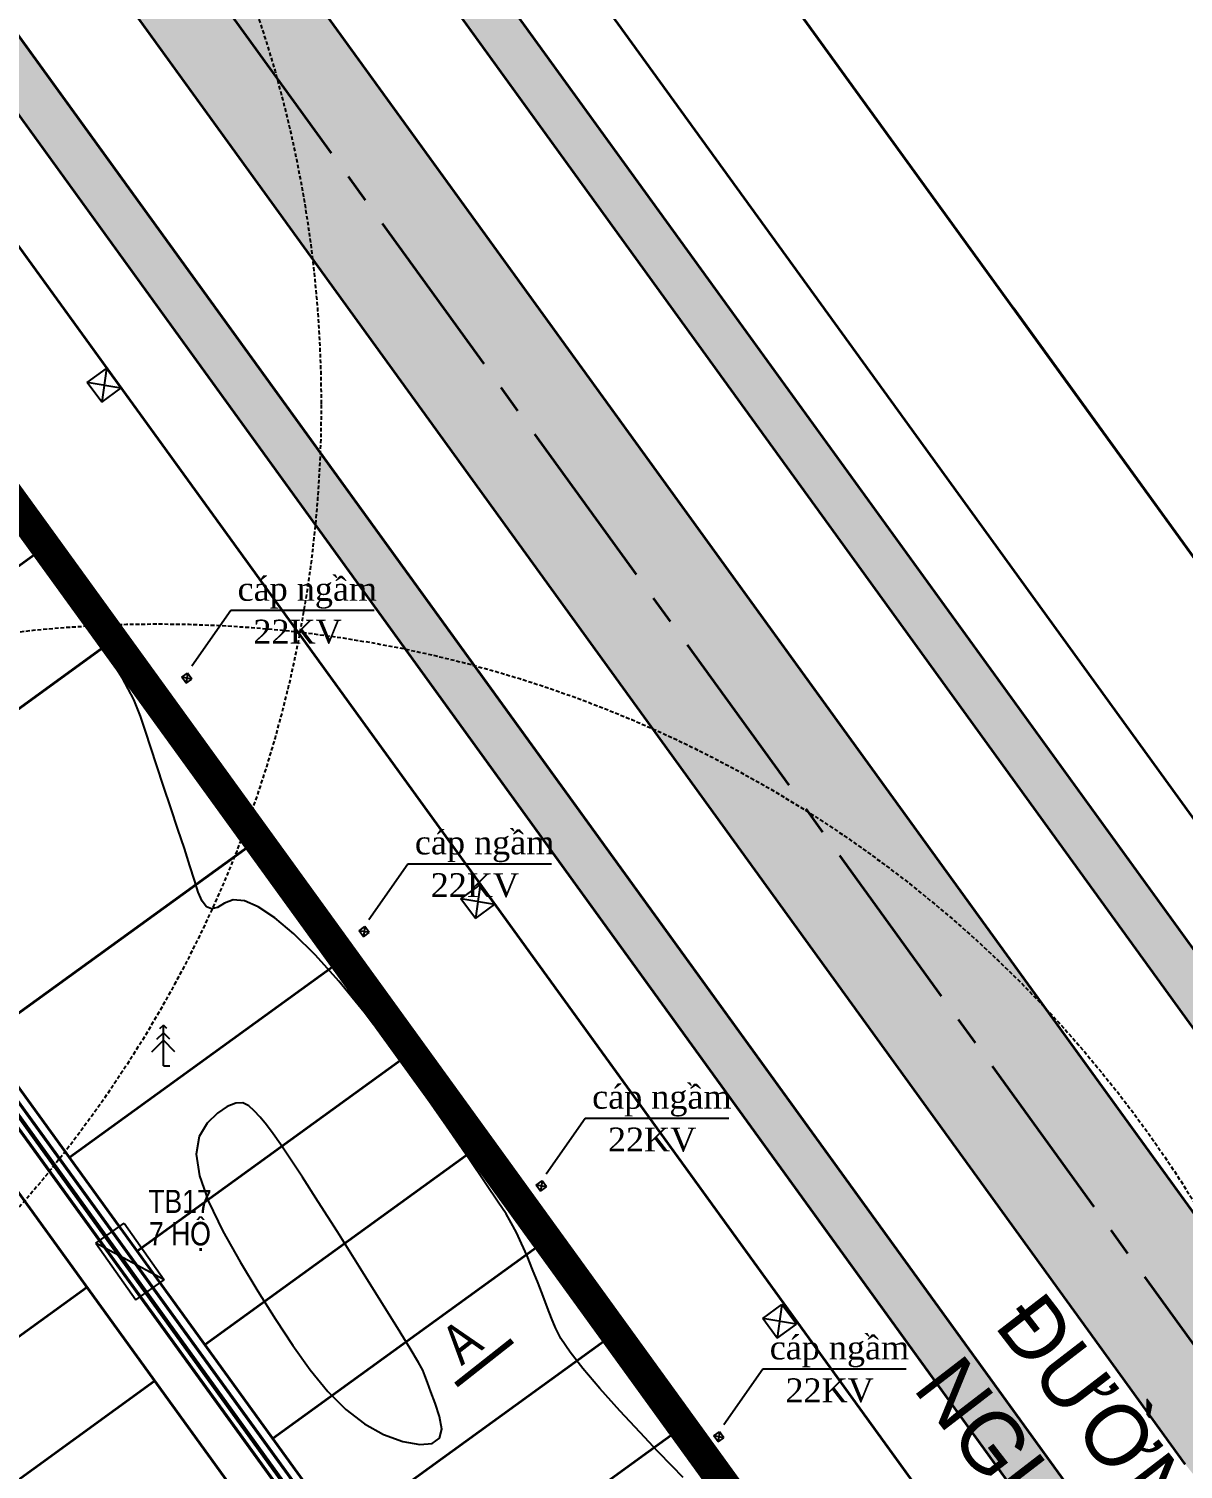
# Model space of a CAD drawing. Extents: x 22709 to 568895, y -41029 to 1932533.
# Drawn here: x 560950.2 to 561025.1, y 1931041.6 to 1931135 of the extents above; entities that cross this region are included whole.
import ezdxf

# ---------------------------------------------------------------- set-up
doc = ezdxf.new("R2010")
doc.units = ezdxf.units.MI
doc.header["$MEASUREMENT"] = 0
for name, pattern in [('BORDER2', [0.875, 0.25, -0.125, 0.25, -0.125, 0, -0.125]), ('CENTER2', [1.125, 0.75, -0.125, 0.125, -0.125]), ('CONTINOUS', [0]), ('DASHED2', [0.375, 0.25, -0.125]), ('HIDDENX2', [0.75, 0.5, -0.25])]:
    doc.linetypes.add(name, pattern=pattern)
doc.layers.get('0').update_dxf_attribs({"color": 8, "linetype": 'CONTINUOUS'})
for name, color, linetype, lineweight in [('1-nghiktHC', 8, 'CONTINUOUS', 60), ('10-TIM', 8, 'CENTER2', 35), ('13-PLO', 8, 'CONTINUOUS', 35), ('4-LE TRONG', 8, 'CONTINUOUS', 40), ('7-LE NGOAI', 8, 'CONTINUOUS', 35), ('7-TEXT', 8, 'CONTINUOUS', 0), ('84- CX DAI PHAN CACH', 8, 'CONTINUOUS', 50), ('D-S-DÂY ĐIỆN 1.5', 200, 'DASHED2', 40), ('EC04', 8, 'CONTINUOUS', 53), ('hlengoai', 8, 'CONTINUOUS', 0), ('hletrong', 8, 'CONTINUOUS', 0)]:
    doc.layers.add(name, color=color, linetype=linetype, lineweight=lineweight)
for name, color, linetype in [('1-RANH GIOI QH DX', 8, 'BORDER2'), ('CHUDIEN', 8, 'CONTINUOUS'), ('DIA VAT', 8, 'CONTINOUS'), ('DM CON', 8, 'CONTINUOUS'), ('hoga', 8, 'CONTINUOUS'), ('lang mo', 8, 'CONTINUOUS'), ('LE DUONG', 8, 'CONTINUOUS'), ('LE DUONG.QH', 8, 'CONTINUOUS'), ('MATCAT', 8, 'CONTINUOUS'), ('Phan cach.QH', 8, 'CONTINUOUS'), ('PHI LAO', 8, 'CONTINUOUS'), ('Thietbidien', 8, 'CONTINUOUS')]:
    doc.layers.add(name, color=color, linetype=linetype)
doc.styles.add('HELV', font='VHHELS.TTF')
doc.styles.add('HHH', font='VNTIMEI.TTF', dxfattribs={"height": 0.5})
doc.styles.add('K1', font='VHARIALN.TTF', dxfattribs={"height": 250})
doc.styles.get("Standard").update_dxf_attribs({"font": 'vntimeh.shx'})
doc.styles.add('VNARIAL', font='VHARIALN.TTF')
doc.linetypes.add('EN04M', pattern='A,4.505488999999998,-0.8899729999999998,2.289536999999999,[1,CHEO22.shx,S=0.8981279999999999,R=0,X=0,Y=0.012726],2.215951,-0.9474869999999999,["0.4KV",Standard,S=2,R=359.997854,X=0,Y=-0.8124119999999999],-8.615751,2.099565999999998,[1,CHEO22.shx,S=0.8981279999999999,R=0,X=0,Y=-0.055311],2.405923,-0.8899729999999998', length=24.85965)
doc.dimstyles.get("Standard").update_dxf_attribs({"dimtxt": 0.18, "dimasz": 0.18, "dimexe": 0.18, "dimexo": 0.0625, "dimgap": 0.09, "dimtad": 0, "dimtih": 1, "dimtoh": 1, "dimdec": 4, "dimzin": 0, "dimdsep": 46, "dimtxsty": 'Standard', "dimcen": 0.09, "dimadec": 0, "dimazin": 0, "dimtfac": 1, "dimtdec": 4, "dimtofl": 0, "dimtmove": 0, "dimatfit": 3, "dimfxl": 1, "dimtolj": 1, "dimtzin": 0, "dimarcsym": 0})
pattern_1 = [(37.5, (561075.492941, 1927460.097698), (-0.0188980074328825, 0.5780471307039475), [0, -0.456, 0, -0.51, 0, -0.4875]), (7.499999999999999, (561075.492941, 1927460.097698), (0.5309330115803182, 0.8466438195689221), [0, -0.2459999999999999, 0, -0.4110000000000001, 0, -0.1575]), (327.5, (561075.1239410001, 1927460.097698), (0.9342425585254485, 0.0016977160610895), [0, -0.15, 0, -0.5400000000000001, 0, -0.705]), (317.5, (561075.1239410001, 1927460.097698), (0.901837981371688, 0.2633026694802748), [0, -0.075, 0, -0.354, 0, -0.4050000000000001])]

# ---------------------------------------------------------------- blocks, each defined once
blk = doc.blocks.new('hgd')
at = {"layer": 'hoga'}
for p, q in [((568281.1367437508, 1931129.128233843, 2.677200000023038), (568281.5110025676, 1931129.401767231, 2.677200000023038)), ((568281.7916562492, 1931129.017766157, 3.604799999999999), (568281.1367437508, 1931129.128233843, 3.604799999999999)), ((568281.4173974325, 1931128.744232769, 3.604799999999999), (568281.1367437508, 1931129.128233843, 2.677199999999999)), ((568281.5110025676, 1931129.401767231, 2.677199999999999), (568281.4173974325, 1931128.744232769, 3.604799999999999)), ((568281.7916562492, 1931129.017766157, 3.604799999999999), (568281.5110025676, 1931129.401767231, 2.677199999999999)), ((568281.4173974325, 1931128.744232769, 3.604800000023037), (568281.7916562492, 1931129.017766157, 3.604800000023037))]:
    blk.add_line(p, q, dxfattribs=at)
blk = doc.blocks.new('PL')
at = {"layer": 'PHI LAO', "color": 250, "linetype": 'Continuous'}
blk.add_line((569625.7270476056, 1929989.67176833), (569626.1474151057, 1929989.67176833), dxfattribs=at)
for points in [[(569625.3008496056, 1929991.38677683), (569625.7270476056, 1929991.81297483)], [(569625.5081871056, 1929992.07791383), (569625.7270476056, 1929992.29676833)], [(569625.9458991057, 1929992.07791383), (569625.7270476056, 1929992.29676833)], [(569625.7270476056, 1929989.67176833), (569625.7270476056, 1929992.29676833)], [(569626.1532366057, 1929991.38677683), (569625.7270476056, 1929991.81297483)], [(569624.9770476057, 1929990.57530983), (569625.7270476056, 1929991.32530533)], [(569626.4770476057, 1929990.57530983), (569625.7270476056, 1929991.32530533)]]:
    blk.add_lwpolyline(points, dxfattribs=at)
blk = doc.blocks.new('Tu ha the')
at = {"color": 1, "linetype": 'CONTINOUS'}
blk.add_solid([(-1.499999999941792, -0.3684468779829331), (1.499999999883584, 1.131553122366312), (-1.499999999941792, 1.131553122366312), (-1.499999999592546, -0.3684468779829331)], dxfattribs=at)
at = {"layer": 'Thietbidien', "color": 1}
for p, q in [((-1.499999999941792, -0.3684468779829331), (-1.499999999941792, 1.131553122366312)), ((-1.499999999941792, 1.131553122366312), (1.499999999883584, 1.131553122366312)), ((1.499999999883584, 1.131553122366312), (-1.499999999941792, -0.3684468779829331)), ((1.499999999883584, -0.3684468772844411), (1.499999999883584, 1.131553122366312)), ((-1.499999999941792, -0.3684468779829331), (1.499999999883584, -0.3684468772844411))]:
    blk.add_line(p, q, dxfattribs=at)
blk = doc.blocks.new('A$C5C0861BC')
at = {"layer": '1-nghiktHC', "color": 8, "lineweight": -3, "const_width": 0.2, "flags": 128}
for points in [[(213.6526206306139, 319.5149528051516), (273.5130706417099, 236.8256225304467)], [(212.8425391260957, 318.9286355145996), (272.7030699103329, 236.2391936625609)]]:
    blk.add_lwpolyline(points, dxfattribs=at)
blk = doc.blocks.new('tmb')
at = {"layer": '84- CX DAI PHAN CACH', "lineweight": -3}
h = blk.add_hatch(dxfattribs=at)
h.set_pattern_fill('AR-SAND', color=256, scale=0.3, style=0)
h.set_pattern_definition(pattern_1)
edge = h.paths.add_edge_path()
edge.add_line((568420.6881710046, 1931011.44902123), (568397.4520856208, 1931040.882561432))
edge.add_line((568397.4520856208, 1931040.882561432), (568343.2980818425, 1931115.672851949))
edge.add_line((568343.2980818425, 1931115.672851949), (568285.4957553798, 1931195.503819945))
edge.add_arc((568284.2828079748, 1931194.621099236), 1.500145745017101, 36.04520038595083, 211.2933239623365)
edge.add_line((568283.000904396, 1931193.841894211), (568304.3896404722, 1931164.293119966))
edge.add_line((568304.3896404722, 1931164.293119966), (568338.793577476, 1931116.763702421))
edge.add_line((568338.793577476, 1931116.763702421), (568378.2420873106, 1931062.265152002))
edge.add_line((568378.2420873106, 1931062.265152002), (568389.9605156719, 1931046.076014274))
edge.add_line((568389.9605156719, 1931046.076014274), (568418.3393466879, 1931009.594759663))
edge.add_arc((568419.5137588464, 1931010.521890446), 1.49626715779128, 218.289059867503, 398.2890598675031)
h = blk.add_hatch(dxfattribs=at)
h.set_pattern_fill('AR-SAND', color=256, scale=0.3, style=0)
h.set_pattern_definition(pattern_1)
edge = h.paths.add_edge_path()
edge.add_line((568404.9940935022, 1930999.059450612), (568381.0202672482, 1931029.429730389))
edge.add_line((568381.0202672482, 1931029.429730389), (568318.8897726117, 1931115.26328682))
edge.add_line((568318.8897726117, 1931115.26328682), (568269.3651779155, 1931183.681736061))
edge.add_arc((568273.3519187854, 1931186.699109975), 4.999864808108835, 36.03810315254748, 217.1203405892227, ccw=False)
edge.add_line((568277.3949390826, 1931189.640646135), (568336.6080016166, 1931107.833389547))
edge.add_line((568336.6080016166, 1931107.833389547), (568388.9672162934, 1931035.495234307))
edge.add_line((568388.9672162934, 1931035.495234307), (568412.8404461539, 1931005.253694284))
edge.add_arc((568408.9172698279, 1931002.156572449), 4.998347341993167, -141.7109401278327, 38.2890598642291, ccw=False)
h = blk.add_hatch(dxfattribs=at)
h.set_pattern_fill('AR-SAND', color=256, scale=0.3, style=0)
h.set_pattern_definition(pattern_1)
h.paths.add_polyline_path([(568261.0669240517, 1931178.127259608, -1.000000080705073), (568263.4970391372, 1931179.886390266), (568375.9969320085, 1931024.47571278), (568399.4969749606, 1930994.719831919, -1.000010869281117), (568397.1427830115, 1930992.860543967), (568373.6012759709, 1931022.668979375)])
at = {"layer": '1-RANH GIOI QH DX', "linetype": 'DASHED2', "ltscale": 30, "const_width": 2}
blk.add_lwpolyline([(568411.6777128491, 1930949.543419561), (568385.6006234281, 1930982.494340261), (568352.8205288406, 1931025.772742314), (568320.8601554664, 1931069.917782293), (568234.4536245456, 1931189.275610576), (567924.0263956169, 1930964.639814582), (568247.6966489343, 1930518.198907643), (568559.1923691398, 1930762.668942779), (568544.9471966891, 1930780.726555058), (568483.9316120076, 1930858.071759193), (568469.3740379518, 1930876.528842763)], close=True, dxfattribs=at)
at = {"layer": '10-TIM', "ltscale": 15, "extrusion": (0.0101951162841566, 0.0036730921536502, 0.9999412822751063)}
blk.add_line((568385.0100141922, 1931032.451557195), (568233.8338740563, 1931241.299423199), dxfattribs=at)
at = {"layer": '13-PLO'}
for p, q in [((568289.2579426352, 1931076.052835206), (568307.079041194, 1931088.952774979)), ((568308.6061313835, 1931049.319940278), (568326.427229942, 1931062.219880051)), ((568313.0038381243, 1931043.244565769), (568330.8249366828, 1931056.144505542)), ((568317.401544865, 1931037.169191261), (568335.2226434236, 1931050.069131033)), ((568321.7992516058, 1931031.093816752), (568339.6203501644, 1931043.993756524)), ((568293.5626396957, 1931029.171904199), (568309.7636383855, 1931040.899122174)), ((568326.1969583463, 1931025.018442243), (568344.0180569049, 1931037.918382016)), ((568297.9603464366, 1931023.09652969), (568314.1613451262, 1931034.823747665)), ((568330.5946650873, 1931018.943067734), (568348.4157636455, 1931031.843007507))]:
    blk.add_line(p, q, dxfattribs=at)
at = {"layer": '4-LE TRONG', "extrusion": (0.0101951162841566, 0.0036730921536502, 0.9999412822751063)}
for p, q in [((568408.0268560475, 1931051.702029442), (568258.0973416402, 1931258.867099991)), ((568369.8808489515, 1931104.410242442), (568408.0268420661, 1931051.702025611)), ((568369.880862934, 1931104.410246271, -3.220769414953638), (568408.0268560492, 1931051.70202944, -3.416081581147254))]:
    blk.add_line(p, q, dxfattribs=at)
at = {"layer": '4-LE TRONG', "ltscale": 0.5}
for p, q in [((568250.5516258634, 1931167.030942198), (568361.2753851097, 1931014.094531812)), ((568303.0390568445, 1931057.017842474), (568369.8745584179, 1930964.701778004)), ((568299.7988570951, 1931054.672398872), (568366.6538621126, 1930962.329395406))]:
    blk.add_line(p, q, dxfattribs=at)
at = {"layer": '4-LE TRONG'}
for p, q in [((568293.6539284643, 1931069.976213608), (568311.4750270235, 1931082.876153381)), ((568320.8568014045, 1931069.915354429), (568303.0357028448, 1931057.015414656))]:
    blk.add_line(p, q, dxfattribs=at)
at = {"layer": '7-LE NGOAI', "extrusion": (0.0101951162841566, 0.0036730921536502, 0.9999412822751063)}
for p, q in [((568400.9637417902, 1931044.508143491), (568250.0305124912, 1931253.021191737)), ((568394.5862505559, 1931039.685510631), (568283.000904396, 1931193.841894211)), ((568389.0164621859, 1931035.432851813), (568277.2785445764, 1931189.795052731)), ((568381.0202672482, 1931029.429730389), (568269.2256496756, 1931183.874494949))]:
    blk.add_line(p, q, dxfattribs=at)
at = {"layer": '7-LE NGOAI'}
for p, q in [((568397.4520856208, 1931040.882561432), (568289.1440780642, 1931190.463142467)), ((568375.9969320085, 1931024.47571278), (568263.497039139, 1931179.886390264))]:
    blk.add_line(p, q, dxfattribs=at)
at = {"layer": '7-LE NGOAI', "linetype": 'Continuous'}
blk.add_line((568373.6012759709, 1931022.668979375), (568261.0669240516, 1931178.127259608), dxfattribs=at)
at = {"layer": '7-LE NGOAI', "ltscale": 0.5}
blk.add_line((568259.8243293877, 1931171.275452503), (568369.3753924166, 1931019.958820484), dxfattribs=at)
at = {"layer": 'DM CON', "elevation": 3.5}
blk.add_lwpolyline([(568348.4495506936, 1931028.562324757), (568347.7348532774, 1931029.283263336), (568346.8049519483, 1931030.251269828), (568345.6632190628, 1931031.464081824), (568344.3429950177, 1931032.889547624), (568343.0409498325, 1931034.337019418), (568341.9537258917, 1931035.615852877), (568341.1144701346, 1931036.693920645), (568340.5254218162, 1931037.569102933), (568340.1668695249, 1931038.260808341), (568339.9183055396, 1931038.88760827), (568339.6590962856, 1931039.568159412), (568339.3686493817, 1931040.322467383), (568339.0440441144, 1931041.151909202), (568338.6883485855, 1931042.044741358), (568338.3228921181, 1931042.929125772), (568337.9689876399, 1931043.73330681), (568337.6295884883, 1931044.446118102), (568337.3011017554, 1931045.072317047), (568336.9590166605, 1931045.651614421), (568336.4598614259, 1931046.417517476), (568335.6602836376, 1931047.603350381), (568334.5366080594, 1931049.247542328), (568333.0901356909, 1931051.347344297), (568331.3523477642, 1931053.847832977), (568329.5108306722, 1931056.422217536), (568327.7532891614, 1931058.74353634), (568326.1120329363, 1931060.755670504), (568324.5932154802, 1931062.448868359), (568323.2014479855, 1931063.820738765), (568321.9582441245, 1931064.866686554), (568320.8849463876, 1931065.582518086), (568319.9849676841, 1931065.96865293), (568319.2574429862, 1931066.031802139), (568318.6937692143, 1931065.811812456), (568318.2431929186, 1931065.541053287), (568317.8549117116, 1931065.451876407), (568317.5199799467, 1931065.584005138), (568317.2355261333, 1931065.943427637), (568316.9932669709, 1931066.526349522), (568316.7463741533, 1931067.304016343), (568316.4480889903, 1931068.247421382), (568316.0906155047, 1931069.351004352), (568315.6739365209, 1931070.610410265), (568315.2057449655, 1931072.005069477), (568314.732215571, 1931073.415919107), (568314.2994483731, 1931074.724054062), (568313.9146134198, 1931075.910009218), (568313.5746309641, 1931076.975898934), (568313.253852475, 1931077.95387447), (568312.8014665149, 1931079.034729042), (568312.0667614684, 1931080.40915307), (568311.0247875605, 1931082.108578268), (568309.6765577573, 1931084.13090449), (568308.0530996318, 1931086.432099154), (568306.3395656536, 1931088.750066907), (568304.7212225494, 1931090.822626715)], dxfattribs=at)
at = {"layer": 'DM CON', "elevation": 2}
blk.add_lwpolyline([(568319.8850058476, 1931052.853232781), (568319.4218093873, 1931052.838829893), (568318.8732688789, 1931052.619034009), (568318.2437565407, 1931052.191525861), (568317.5669299846, 1931051.55162592), (568317.0403645526, 1931050.673574088), (568316.8615511807, 1931049.531761408), (568317.0635600646, 1931048.122560299), (568317.6473203236, 1931046.449817339), (568318.5853356994, 1931044.540236963), (568319.71170176, 1931042.550200023), (568320.8603865422, 1931040.63614626), (568322.0030060807, 1931038.825190023), (568323.135286409, 1931037.123580511), (568324.2599708368, 1931035.541694181), (568325.39779069, 1931034.135544291), (568326.5694863622, 1931032.96103722), (568327.7778642494, 1931032.027805441), (568329.0190201788, 1931031.33773749), (568330.2667253542, 1931030.892530723), (568331.3675093631, 1931030.700482712), (568332.1680024347, 1931030.769725049), (568332.6426762749, 1931031.100799895), (568332.7917325735, 1931031.688824754), (568332.6419089912, 1931032.503967382), (568332.3534290494, 1931033.372113901), (568332.086521278, 1931034.119328803), (568331.8679583342, 1931034.717021032), (568331.6981469129, 1931035.167583347), (568331.5527545569, 1931035.513960053), (568331.2853806098, 1931036.011425003), (568330.7496635364, 1931036.915132306), (568329.9215432185, 1931038.267192938), (568328.8030225775, 1931040.065115148), (568327.430178302, 1931042.251838885), (568326.0174670923, 1931044.487496839), (568324.7793949447, 1931046.432121823), (568323.7523815051, 1931048.02795872), (568322.9404400132, 1931049.268441693), (568322.3312265301, 1931050.171936354), (568321.8466680672, 1931050.855196613), (568321.4085013656, 1931051.43518349), (568321.0030584252, 1931051.931703894), (568320.6265915025, 1931052.346640109), (568320.2702867767, 1931052.67147579)], close=True, dxfattribs=at)
at = {"layer": 'EC04', "linetype": 'EN04M', "ltscale": 0.5, "flags": 128}
blk.add_lwpolyline([(568240.0452782481, 1931142.445087122), (568357.640603578, 1930979.554022634)], dxfattribs=at)
at = {"layer": 'hlengoai', "linetype": 'HIDDENX2', "ltscale": 10, "extrusion": (0.0101950518824181, 0.0036732709036342, 0.9999412822751063)}
for p, q in [((568254.2389215748, 1931264.184784431, -2.628699840378275), (568369.8720545796, 1931104.414628662, -3.22074132956124)), ((568369.8720545794, 1931104.414628661, -3.220741329555783), (568408.0186410297, 1931051.707537702, -3.416051802111612))]:
    blk.add_line(p, q, dxfattribs=at)
at = {"layer": 'hlengoai', "linetype": 'Continuous'}
blk.add_line((568397.0009603477, 1931041.500055882), (568289.1344750612, 1931190.465366927, -0.8072344919840077), dxfattribs=at)
at = {"layer": 'hlengoai', "linetype": 'DASHED2', "ltscale": 20, "extrusion": (0.0101950518824181, 0.0036732709036342, 0.9999412822751063)}
blk.add_line((568369.8720685618, 1931104.414632491, -3.220741486183965), (568408.0186550125, 1931051.707541531, -3.416051958736156), dxfattribs=at)
at = {"layer": 'hletrong', "extrusion": (0.0101950518824181, 0.0036732709036342, 0.9999412822751063)}
for p, q in [((568400.9557281313, 1931044.513594129, -3.317613955010405), (568223.3071576806, 1931289.924613391, -2.407885301716656)), ((568368.8565869412, 1931020.63986906), (568257.0324308447, 1931175.125049003)), ((568368.856587049, 1931020.639869043), (568257.0324309524, 1931175.125048986)), ((568368.8565870492, 1931020.639869043), (568257.0324309526, 1931175.125048986))]:
    blk.add_line(p, q, dxfattribs=at)
at = {"layer": 'hoga'}
for p, q in [((568309.7920059348, 1931099.596200136, -1.545999999839267), (568311.0395353239, 1931100.507978096, -1.545999999839267)), ((568311.0395353239, 1931100.507978096, -1.545999999916062), (568310.7275182067, 1931098.316196557, 1.546000000083936)), ((568311.9750475956, 1931099.227974517, 1.546000000083936), (568311.0395353239, 1931100.507978096, -1.545999999916062)), ((568311.9750475958, 1931099.227974517, 1.546000000083936), (568309.7920059349, 1931099.596200136, 1.546000000083936)), ((568310.7275182067, 1931098.316196557, 1.546000000083936), (568309.7920059349, 1931099.596200136, -1.545999999916062)), ((568310.7275182065, 1931098.316196557, 1.546000000083931), (568311.9750475958, 1931099.227974517, 1.546000000083931)), ((568334.037981061, 1931066.100362018, -1.545999999839267), (568335.2855104503, 1931067.012139978, -1.545999999839267)), ((568335.2855104503, 1931067.012139978, -1.545999999916062), (568334.9734933329, 1931064.820358439, 1.546000000083936)), ((568336.2210227218, 1931065.732136399, 1.546000000083936), (568335.2855104503, 1931067.012139978, -1.545999999916062)), ((568336.2210227221, 1931065.732136399, 1.546000000083936), (568334.0379810611, 1931066.100362018, 1.546000000083936)), ((568334.9734933329, 1931064.820358439, 1.546000000083936), (568334.0379810611, 1931066.100362018, -1.545999999916062)), ((568334.9734933329, 1931064.820358439, 1.546000000083931), (568336.2210227221, 1931065.732136399, 1.546000000083931)), ((568353.6162378233, 1931038.864302367, -1.545999999839267), (568354.8637672124, 1931039.776080327, -1.545999999839267)), ((568354.8637672124, 1931039.776080327, -1.545999999916062), (568354.5517500951, 1931037.584298787, 1.546000000083936)), ((568355.7992794841, 1931038.496076748, 1.546000000083936), (568354.8637672124, 1931039.776080327, -1.545999999916062)), ((568355.7992794844, 1931038.496076748, 1.546000000083936), (568353.6162378234, 1931038.864302366, 1.546000000083936)), ((568354.5517500951, 1931037.584298787, 1.546000000083936), (568353.6162378234, 1931038.864302366, -1.545999999916062)), ((568354.551750095, 1931037.584298787, 1.546000000083931), (568355.7992794844, 1931038.496076748, 1.546000000083931))]:
    blk.add_line(p, q, dxfattribs=at)
at = {"layer": 'LE DUONG'}
blk.add_line((568239.1500990172, 1931199.831587175), (568369.3008183759, 1931020.061825351), dxfattribs=at)
at = {"layer": 'LE DUONG.QH', "extrusion": (0.0101950518824181, 0.0036732709036342, 0.9999412822751063)}
blk.add_line((568408.0186550108, 1931051.707541534, -3.41605195872888), (568231.2207755864, 1931295.988951205, -2.510847048173571), dxfattribs=at)
at = {"layer": 'LE DUONG.QH'}
for p, q in [((568257.0324309524, 1931175.125048986), (568369.3008184835, 1931020.061825335)), ((568257.0324309526, 1931175.125048986), (568369.3008184837, 1931020.061825334)), ((568257.0324309522, 1931175.125048986), (568369.3008184832, 1931020.061825335)), ((568257.0324309524, 1931175.125048986), (568369.3008184835, 1931020.061825335))]:
    blk.add_line(p, q, dxfattribs=at)
at = {"layer": 'MATCAT', "const_width": 0.3799999999999999}
blk.add_lwpolyline([(568333.7166650004, 1931034.557998347), (568337.3654870789, 1931037.436775565)], dxfattribs=at)
at = {"layer": 'Phan cach.QH', "linetype": 'Continuous'}
for p, q in [((568396.9921795473, 1931041.463543326), (568290.227286564, 1931188.957421834)), ((568394.6029866355, 1931039.66250644), (568287.7192593343, 1931187.317481843)), ((568389.0328940112, 1931035.409729815), (568283.2177456319, 1931181.58381359)), ((568381.0362637674, 1931029.406439098), (568275.1211135506, 1931175.72267821)), ((568375.4437057369, 1931025.172940603), (568268.3484092741, 1931173.126848326)), ((568373.0502902737, 1931023.363153179), (568265.9182627413, 1931171.367805478))]:
    blk.add_line(p, q, dxfattribs=at)
at = {"lineweight": -3}
blk.add_blockref('A$C5C0861BC', (568088.601858194, 1930737.639594389), dxfattribs=at)
blk.add_blockref('PL', (-1311.00226317835, 1065.598425745265))
at = {"layer": 'CHUDIEN', "linetype": 'Continuous', "xscale": 1.499999998949282, "yscale": 1.499999998949282, "zscale": 1.499999998949282, "rotation": 305.1215370414388}
blk.add_blockref('Tu ha the', (568312.0962747056, 1931042.232713437), dxfattribs=at)
at = {"layer": 'DIA VAT'}
for p in [(34.78599999996368, -48.65999999991618, -0.4637999999999991), (46.28899999998975, -65.11000000010245), (57.78899999998976, -81.61000000010245), (69.31000000005588, -97.88000000012107)]:
    blk.add_blockref('hgd', p, dxfattribs=at)
at = {"layer": '7-TEXT', "insert": (568371.7465663395, 1931040.84217466), "char_height": 3.999999999999999, "width": 51.80522434541453, "attachment_point": 1, "rotation": 307.60115512533537, "style": 'HELV'}
blk.add_mtext('®\xadêng vâ nguyªn gi¸p', dxfattribs=at)
at = {"layer": 'lang mo', "style": 'HHH'}
for s, p in [('c¸p ngÇm', (568319.544702615, 1931085.431323284, 2.6282)), ('22KV', (568320.569854231, 1931082.654483308, 2.6282)), ('c¸p ngÇm', (568331.047702615, 1931068.981323284, 3.092)), ('22KV', (568332.072854231, 1931066.204483308, 3.092)), ('c¸p ngÇm', (568342.5477026151, 1931052.481323284, 3.092)), ('22KV', (568343.572854231, 1931049.704483308, 3.092)), ('c¸p ngÇm', (568354.0687026152, 1931036.211323284, 3.092)), ('22KV', (568355.093854231, 1931033.434483308, 3.092))]:
    blk.add_text(s, height=1.552078233857033, dxfattribs=at).set_placement(p)
at = {"layer": 'MATCAT', "style": 'VNARIAL'}
for s, p in [('tb17', (568313.7519754162, 1931045.715071467, -0.3959006734641695)), ('7 hé', (568313.7988352154, 1931043.625622363, -0.3959006734641695))]:
    blk.add_text(s, height=1.5, dxfattribs=at).set_placement(p)
at = {"layer": 'MATCAT', "style": 'K1'}
blk.add_text('a', height=2.559999999999998, rotation=37.92524203296546, dxfattribs=at).set_placement((568334.0711734844, 1931035.765783071))
at = {"layer": 'DIA VAT'}
for points in [[(568316.5636599328, 1931081.210548402, -0.4637999999999991), (568319.0959740838, 1931084.819277419, -0.4637999999999991), (568328.4080229427, 1931084.819277419, -0.4637999999999991)], [(568328.066659933, 1931064.760548402), (568330.5989740837, 1931068.369277419), (568339.9110229427, 1931068.369277419)], [(568339.5666599328, 1931048.260548402), (568342.0989740837, 1931051.869277419), (568351.4110229427, 1931051.869277419)], [(568351.0876599329, 1931031.990548402), (568353.6199740838, 1931035.599277418), (568362.9320229427, 1931035.599277418)]]:
    blk.add_leader(points, dimstyle='STANDARD', override={"dimgap": 0.09, "dimtad": 0, "dimfxl": 0.18, "dimtfill": 1, "dimarcsym": 1}, dxfattribs=at)

msp = doc.modelspace()

# ---------------------------------------------------------------- block references
at = {"layer": 'D-S-DÂY ĐIỆN 1.5', "lineweight": -3}
msp.add_blockref('tmb', (-7355.760313335806, 12.49572569946758), dxfattribs=at)

# ---------------------------------------------------------------- next in the draw order: linework, layer by layer
for centre in [(560890.2075230544, 1931110.658031175), (560958.6049488675, 1931017.4288606)]:
    msp.add_circle(centre, 79, dxfattribs=at)

doc.saveas('drawing.dxf')
